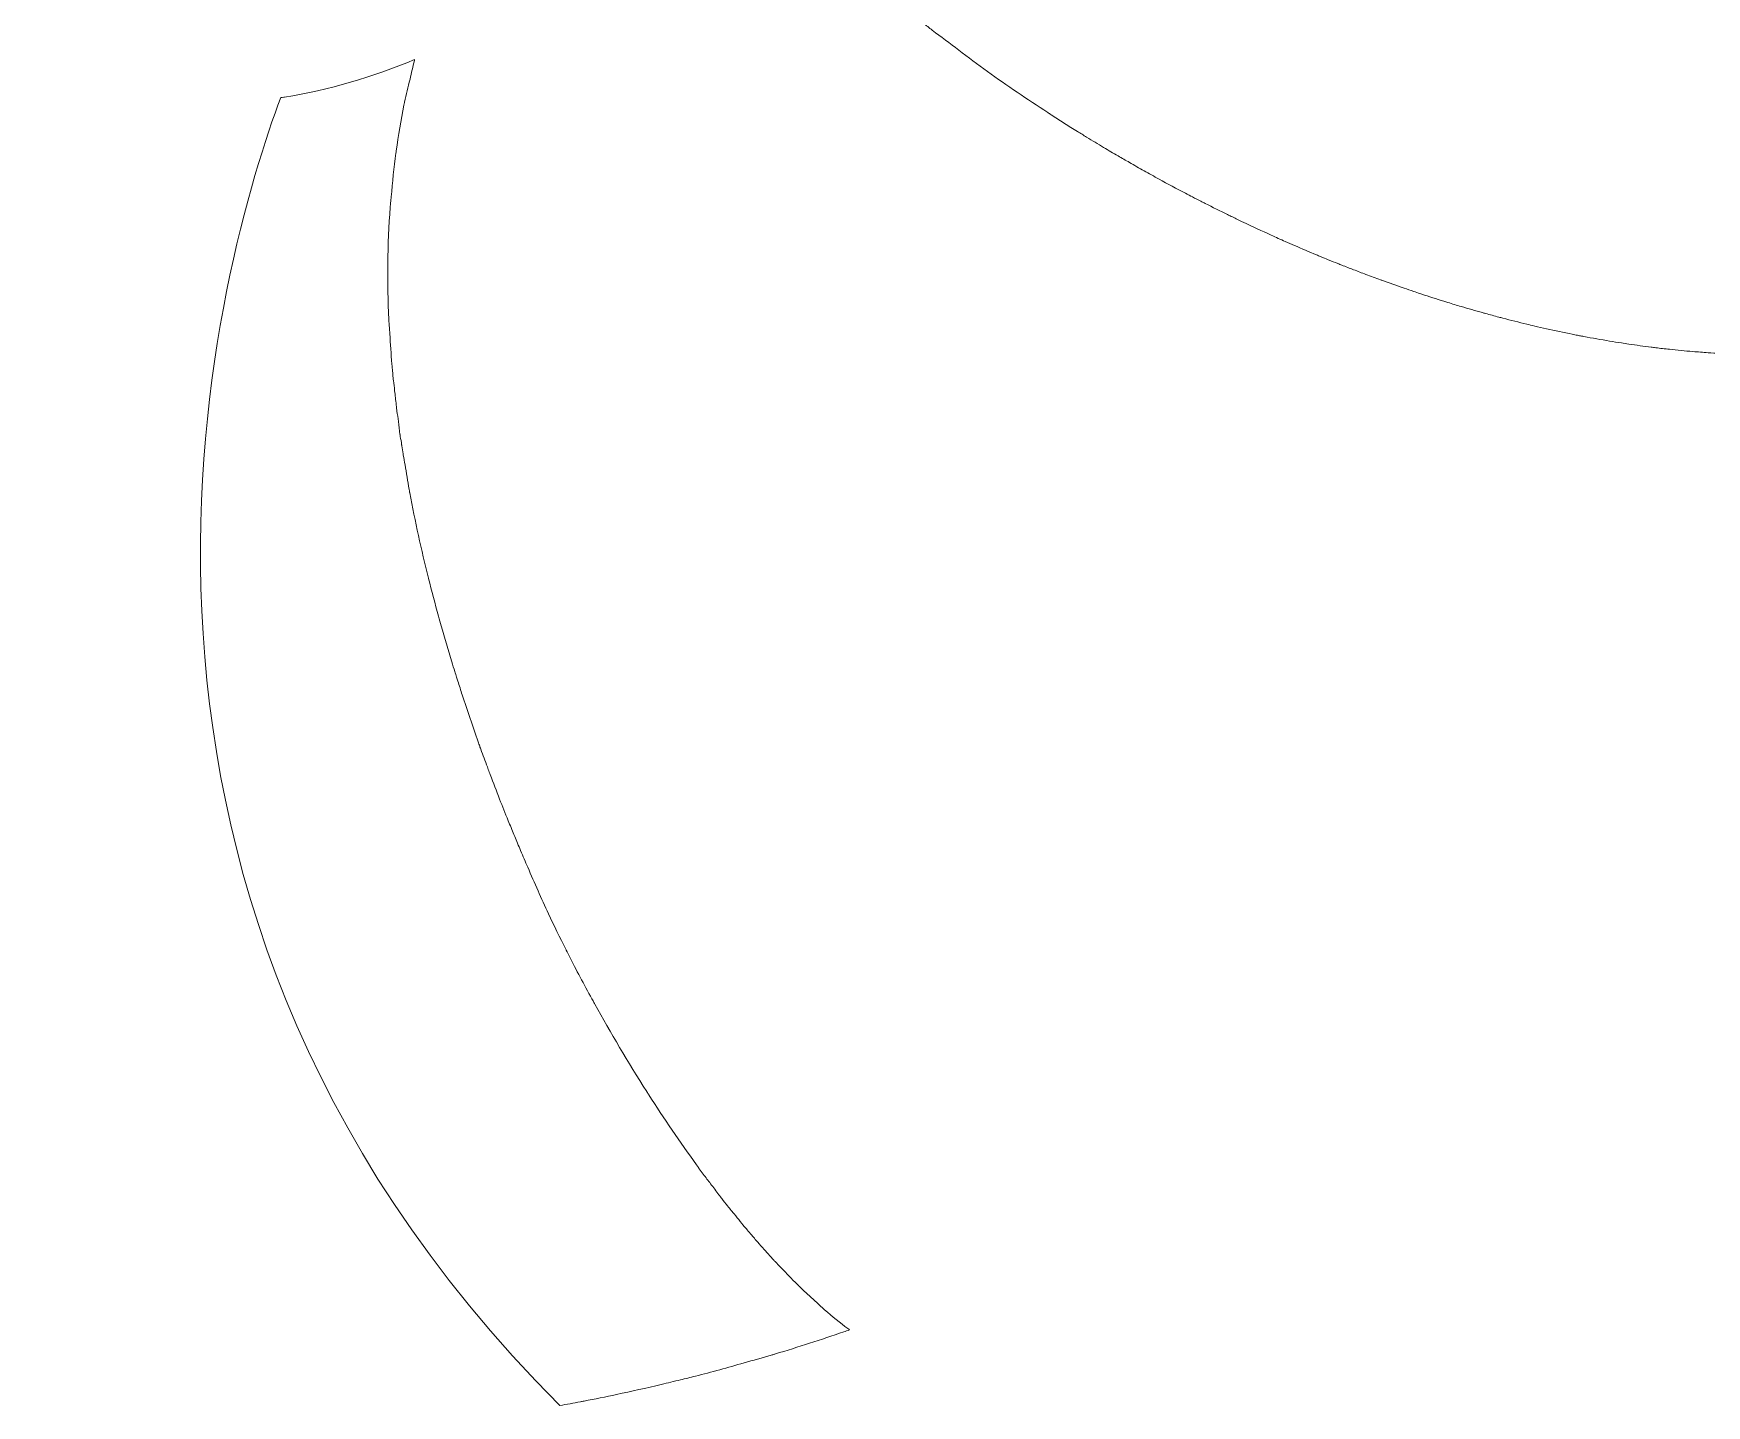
# Model space of a CAD drawing. Header units: millimetres. Extents: x -416 to 1516, y -417 to 43.
# Drawn here: x 921.42 to 948.89, y -285.73 to -263.21 of the extents above; entities that cross this region are included whole.
import ezdxf

# ---------------------------------------------------------------- set-up
doc = ezdxf.new("R2010")
doc.units = ezdxf.units.MM
doc.header["$MEASUREMENT"] = 0
doc.layers.add('Layer 2', color=7, linetype='Continuous')

msp = doc.modelspace()

# ---------------------------------------------------------------- linework, layer by layer
at = {"layer": 'Layer 2', "lineweight": 0}
for points, knots in [([(934.471, -261.687), (934.466, -261.683), (934.46, -261.678), (934.455, -261.673), (934.451, -261.669), (934.447, -261.665), (934.443, -261.662), (934.443, -261.661), (934.442, -261.661), (934.442, -261.661), (934.42, -261.64), (934.397, -261.619), (934.375, -261.598), (934.373, -261.596), (934.37, -261.594), (934.368, -261.592), (934.197, -261.428), (934.029, -261.264), (933.866, -261.098), (933.713, -260.943), (933.565, -260.786), (933.42, -260.629), (933.275, -260.472), (933.134, -260.314), (932.997, -260.155), (932.921, -260.068), (932.849, -259.979), (932.776, -259.891), (932.72, -259.823), (932.662, -259.756), (932.607, -259.688), (932.519, -259.578), (932.435, -259.468), (932.351, -259.358), (932.323, -259.321), (932.294, -259.284), (932.265, -259.247), (932.261, -259.242), (932.257, -259.237), (932.253, -259.231), (935.115, -260.721), (938.542, -261.248), (941.727, -261.256), (941.727, -261.256), (941.727, -261.256), (941.727, -261.256), (941.727, -261.256), (941.727, -261.256), (941.727, -261.256), (945.018, -261.264), (948.302, -260.446), (951.182, -258.842), (951.502, -258.663), (951.846, -258.478), (952.183, -258.279), (952.185, -258.289), (952.186, -258.299), (952.188, -258.309), (952.213, -258.467), (952.235, -258.627), (952.256, -258.786), (952.27, -258.886), (952.284, -258.987), (952.296, -259.088), (952.315, -259.249), (952.332, -259.41), (952.348, -259.571), (952.348, -259.576), (952.349, -259.582), (952.349, -259.587), (952.36, -259.7), (952.369, -259.814), (952.378, -259.928), (952.39, -260.078), (952.402, -260.228), (952.411, -260.38), (952.423, -260.61), (952.432, -260.841), (952.437, -261.073), (952.438, -261.097), (952.439, -261.121), (952.44, -261.145), (952.442, -261.249), (952.44, -261.355), (952.44, -261.46), (952.441, -261.642), (952.441, -261.824), (952.437, -262.007), (952.434, -262.119), (952.43, -262.231), (952.426, -262.343), (952.425, -262.352), (952.425, -262.361), (952.424, -262.37), (952.417, -262.554), (952.408, -262.738), (952.396, -262.923), (952.389, -263.018), (952.384, -263.113), (952.376, -263.208), (952.358, -263.439), (952.334, -263.67), (952.309, -263.901), (952.303, -263.959), (952.299, -264.017), (952.292, -264.074), (952.286, -264.122), (952.278, -264.17), (952.271, -264.218), (952.24, -264.462), (952.205, -264.705), (952.166, -264.948), (952.136, -265.127), (952.106, -265.305), (952.073, -265.483), (952.049, -265.612), (952.024, -265.741), (951.998, -265.869), (951.993, -265.89), (951.988, -265.911), (951.984, -265.932), (951.905, -266.314), (951.821, -266.695), (951.724, -267.073), (951.679, -267.246), (951.632, -267.419), (951.585, -267.591), (951.51, -267.86), (951.434, -268.128), (951.349, -268.394), (951.349, -268.396), (951.348, -268.398), (951.347, -268.4), (951.344, -268.401), (951.34, -268.401), (951.336, -268.401), (951.307, -268.405), (951.276, -268.406), (951.247, -268.409), (951.088, -268.426), (950.929, -268.441), (950.769, -268.451), (950.727, -268.454), (950.685, -268.456), (950.643, -268.458), (950.614, -268.459), (950.585, -268.46), (950.557, -268.462), (950.474, -268.466), (950.39, -268.468), (950.307, -268.471), (950.264, -268.473), (950.221, -268.475), (950.177, -268.476), (950.161, -268.476), (950.144, -268.476), (950.128, -268.477), (950.106, -268.477), (950.084, -268.477), (950.061, -268.477), (950.013, -268.478), (949.965, -268.478), (949.917, -268.478), (949.844, -268.478), (949.77, -268.477), (949.696, -268.476), (949.654, -268.476), (949.612, -268.476), (949.57, -268.475), (949.544, -268.474), (949.519, -268.473), (949.494, -268.473), (949.494, -268.473), (949.494, -268.473), (949.494, -268.473), (949.427, -268.471), (949.359, -268.469), (949.292, -268.466), (949.169, -268.46), (949.045, -268.454), (948.92, -268.446), (948.837, -268.44), (948.753, -268.434), (948.668, -268.427), (948.541, -268.416), (948.412, -268.404), (948.284, -268.39), (948.21, -268.382), (948.135, -268.374), (948.061, -268.365), (948.035, -268.362), (948.01, -268.359), (947.985, -268.355), (947.863, -268.34), (947.74, -268.323), (947.617, -268.305), (947.577, -268.299), (947.536, -268.293), (947.496, -268.287), (947.431, -268.277), (947.367, -268.266), (947.302, -268.255), (947.161, -268.232), (947.02, -268.207), (946.879, -268.18), (946.867, -268.178), (946.855, -268.176), (946.843, -268.173), (946.821, -268.169), (946.799, -268.165), (946.776, -268.16), (946.748, -268.155), (946.719, -268.149), (946.69, -268.144), (946.549, -268.115), (946.407, -268.085), (946.265, -268.053), (946.201, -268.039), (946.136, -268.024), (946.072, -268.01), (946.028, -267.999), (945.984, -267.988), (945.941, -267.978), (945.81, -267.946), (945.68, -267.914), (945.549, -267.88), (945.528, -267.874), (945.506, -267.868), (945.485, -267.863), (945.411, -267.843), (945.337, -267.822), (945.263, -267.802), (945.246, -267.797), (945.229, -267.792), (945.213, -267.788), (945.096, -267.755), (944.98, -267.723), (944.863, -267.688), (944.792, -267.667), (944.72, -267.644), (944.648, -267.622), (944.626, -267.615), (944.603, -267.608), (944.58, -267.601), (944.459, -267.563), (944.338, -267.525), (944.217, -267.485), (944.207, -267.482), (944.198, -267.478), (944.188, -267.475), (944.154, -267.464), (944.12, -267.452), (944.086, -267.441), (944.033, -267.423), (943.981, -267.405), (943.928, -267.387), (943.806, -267.345), (943.683, -267.302), (943.561, -267.257), (943.555, -267.255), (943.548, -267.253), (943.541, -267.25), (943.461, -267.221), (943.381, -267.192), (943.301, -267.162), (943.234, -267.137), (943.166, -267.11), (943.099, -267.084), (943.035, -267.059), (942.97, -267.034), (942.906, -267.009), (942.885, -267.001), (942.863, -266.992), (942.842, -266.984), (942.789, -266.963), (942.736, -266.942), (942.683, -266.921), (942.64, -266.904), (942.598, -266.886), (942.556, -266.868), (942.534, -266.858), (942.512, -266.849), (942.489, -266.84), (942.369, -266.79), (942.249, -266.738), (942.128, -266.686), (942.077, -266.664), (942.026, -266.643), (941.976, -266.621), (941.899, -266.587), (941.823, -266.552), (941.747, -266.517), (941.593, -266.447), (941.44, -266.377), (941.288, -266.305), (941.286, -266.304), (941.285, -266.303), (941.284, -266.303), (941.275, -266.299), (941.266, -266.294), (941.257, -266.29), (941.201, -266.263), (941.145, -266.236), (941.089, -266.208), (941.069, -266.199), (941.05, -266.189), (941.031, -266.18), (940.908, -266.12), (940.786, -266.059), (940.664, -265.997), (940.639, -265.985), (940.615, -265.973), (940.591, -265.96), (940.545, -265.937), (940.5, -265.914), (940.455, -265.89), (940.416, -265.87), (940.377, -265.85), (940.339, -265.829), (940.193, -265.753), (940.048, -265.676), (939.904, -265.597), (939.863, -265.574), (939.821, -265.551), (939.78, -265.528), (939.739, -265.506), (939.699, -265.483), (939.659, -265.461), (939.578, -265.416), (939.498, -265.369), (939.418, -265.323), (939.357, -265.288), (939.294, -265.253), (939.233, -265.217), (939.153, -265.171), (939.073, -265.124), (938.994, -265.077), (938.901, -265.021), (938.809, -264.964), (938.716, -264.907), (938.665, -264.876), (938.614, -264.845), (938.564, -264.814), (938.493, -264.77), (938.422, -264.726), (938.352, -264.681), (938.347, -264.678), (938.342, -264.676), (938.338, -264.673), (938.269, -264.629), (938.201, -264.584), (938.133, -264.539), (938.114, -264.527), (938.096, -264.515), (938.077, -264.503), (937.741, -264.284), (937.409, -264.061), (937.086, -263.829), (936.925, -263.715), (936.772, -263.594), (936.615, -263.477), (936.47, -263.368), (936.322, -263.262), (936.18, -263.151), (936.131, -263.112), (936.081, -263.074), (936.033, -263.036), (935.9, -262.93), (935.769, -262.824), (935.639, -262.716), (935.618, -262.699), (935.596, -262.681), (935.575, -262.663), (935.538, -262.633), (935.501, -262.603), (935.465, -262.572), (935.461, -262.569), (935.457, -262.565), (935.452, -262.562), (935.369, -262.491), (935.287, -262.419), (935.205, -262.348), (935.155, -262.305), (935.104, -262.262), (935.055, -262.219), (935.022, -262.189), (934.988, -262.16), (934.955, -262.131), (934.931, -262.11), (934.908, -262.089), (934.884, -262.068), (934.744, -261.942), (934.606, -261.815), (934.471, -261.687)], [0, 0, 0, 0, 1, 1, 1, 2, 2, 2, 3, 3, 3, 4, 4, 4, 5, 5, 5, 6, 6, 6, 7, 7, 7, 8, 8, 8, 9, 9, 9, 10, 10, 10, 11, 11, 11, 12, 12, 12, 13, 13, 13, 14, 14, 14, 15, 15, 15, 16, 16, 16, 17, 17, 17, 18, 18, 18, 19, 19, 19, 20, 20, 20, 21, 21, 21, 22, 22, 22, 23, 23, 23, 24, 24, 24, 25, 25, 25, 26, 26, 26, 27, 27, 27, 28, 28, 28, 29, 29, 29, 30, 30, 30, 31, 31, 31, 32, 32, 32, 33, 33, 33, 34, 34, 34, 35, 35, 35, 36, 36, 36, 37, 37, 37, 38, 38, 38, 39, 39, 39, 40, 40, 40, 41, 41, 41, 42, 42, 42, 43, 43, 43, 44, 44, 44, 45, 45, 45, 46, 46, 46, 47, 47, 47, 48, 48, 48, 49, 49, 49, 50, 50, 50, 51, 51, 51, 52, 52, 52, 53, 53, 53, 54, 54, 54, 55, 55, 55, 56, 56, 56, 57, 57, 57, 58, 58, 58, 59, 59, 59, 60, 60, 60, 61, 61, 61, 62, 62, 62, 63, 63, 63, 64, 64, 64, 65, 65, 65, 66, 66, 66, 67, 67, 67, 68, 68, 68, 69, 69, 69, 70, 70, 70, 71, 71, 71, 72, 72, 72, 73, 73, 73, 74, 74, 74, 75, 75, 75, 76, 76, 76, 77, 77, 77, 78, 78, 78, 79, 79, 79, 80, 80, 80, 81, 81, 81, 82, 82, 82, 83, 83, 83, 84, 84, 84, 85, 85, 85, 86, 86, 86, 87, 87, 87, 88, 88, 88, 89, 89, 89, 90, 90, 90, 91, 91, 91, 92, 92, 92, 93, 93, 93, 94, 94, 94, 95, 95, 95, 96, 96, 96, 97, 97, 97, 98, 98, 98, 99, 99, 99, 100, 100, 100, 101, 101, 101, 102, 102, 102, 103, 103, 103, 104, 104, 104, 105, 105, 105, 106, 106, 106, 107, 107, 107, 108, 108, 108, 109, 109, 109, 110, 110, 110, 111, 111, 111, 112, 112, 112, 113, 113, 113, 114, 114, 114, 115, 115, 115, 116, 116, 116, 117, 117, 117, 118, 118, 118, 119, 119, 119, 120, 120, 120, 121, 121, 121, 122, 122, 122, 123, 123, 123, 124, 124, 124, 125, 125, 125, 126, 126, 126, 127, 127, 127, 128, 128, 128, 129, 129, 129, 130, 130, 130, 131, 131, 131, 131]), ([(927.242, -267), (927.239, -267.298), (927.245, -267.598), (927.259, -267.899), (927.261, -267.945), (927.266, -267.991), (927.268, -268.037), (927.27, -268.066), (927.273, -268.095), (927.274, -268.124), (927.275, -268.128), (927.275, -268.132), (927.275, -268.136), (927.285, -268.301), (927.294, -268.466), (927.309, -268.633), (927.309, -268.636), (927.309, -268.639), (927.31, -268.642), (927.31, -268.642), (927.31, -268.642), (927.31, -268.642), (927.312, -268.669), (927.315, -268.695), (927.318, -268.722), (927.321, -268.76), (927.322, -268.798), (927.326, -268.837), (927.328, -268.86), (927.332, -268.883), (927.334, -268.905), (927.339, -268.96), (927.348, -269.015), (927.354, -269.069), (927.354, -269.071), (927.354, -269.072), (927.354, -269.074), (927.356, -269.092), (927.358, -269.109), (927.36, -269.127), (927.36, -269.128), (927.36, -269.128), (927.36, -269.129), (927.361, -269.138), (927.362, -269.147), (927.363, -269.157), (927.372, -269.235), (927.38, -269.313), (927.39, -269.391), (927.39, -269.395), (927.391, -269.399), (927.392, -269.403), (927.392, -269.404), (927.392, -269.404), (927.392, -269.405), (927.399, -269.461), (927.408, -269.518), (927.415, -269.574), (927.425, -269.646), (927.431, -269.718), (927.441, -269.79), (927.442, -269.79), (927.442, -269.79), (927.442, -269.79), (927.448, -269.835), (927.457, -269.879), (927.464, -269.924), (927.466, -269.935), (927.467, -269.946), (927.469, -269.957), (927.469, -269.957), (927.469, -269.958), (927.469, -269.958), (927.469, -269.958), (927.469, -269.958), (927.469, -269.958), (927.469, -269.959), (927.469, -269.96), (927.469, -269.96), (927.47, -269.965), (927.47, -269.969), (927.471, -269.974), (927.478, -270.018), (927.485, -270.061), (927.492, -270.105), (927.492, -270.109), (927.493, -270.113), (927.494, -270.118), (927.494, -270.118), (927.496, -270.129), (927.496, -270.129), (927.504, -270.181), (927.516, -270.233), (927.524, -270.286), (927.547, -270.42), (927.567, -270.555), (927.592, -270.69), (927.595, -270.706), (927.597, -270.722), (927.6, -270.739), (927.6, -270.739), (927.6, -270.739), (927.6, -270.739), (927.6, -270.74), (927.6, -270.741), (927.601, -270.743), (927.601, -270.744), (927.601, -270.746), (927.602, -270.747), (927.69, -271.214), (927.793, -271.681), (927.909, -272.148), (927.91, -272.15), (927.91, -272.151), (927.91, -272.152), (927.91, -272.152), (927.91, -272.153), (927.911, -272.153), (927.962, -272.36), (928.018, -272.567), (928.075, -272.774), (928.089, -272.826), (928.103, -272.878), (928.118, -272.93), (928.174, -273.128), (928.231, -273.325), (928.291, -273.522), (928.307, -273.575), (928.325, -273.629), (928.341, -273.682), (928.351, -273.712), (928.362, -273.742), (928.371, -273.773), (928.378, -273.794), (928.384, -273.816), (928.391, -273.838), (928.415, -273.913), (928.439, -273.988), (928.463, -274.062), (928.547, -274.321), (928.635, -274.579), (928.726, -274.836), (928.735, -274.86), (928.743, -274.883), (928.751, -274.907), (928.752, -274.912), (928.754, -274.916), (928.755, -274.921), (928.76, -274.933), (928.764, -274.945), (928.768, -274.957), (928.803, -275.054), (928.84, -275.15), (928.876, -275.246), (928.887, -275.275), (928.897, -275.304), (928.908, -275.333), (928.913, -275.346), (928.918, -275.36), (928.923, -275.373), (928.974, -275.507), (929.025, -275.641), (929.077, -275.775), (929.123, -275.893), (929.17, -276.011), (929.218, -276.129), (929.249, -276.206), (929.282, -276.281), (929.313, -276.358), (929.345, -276.434), (929.376, -276.51), (929.408, -276.586), (929.413, -276.597), (929.417, -276.609), (929.422, -276.62), (929.461, -276.712), (929.499, -276.804), (929.539, -276.895), (929.65, -277.152), (929.764, -277.407), (929.881, -277.659), (929.968, -277.846), (930.066, -278.046), (930.169, -278.252), (930.17, -278.253), (930.171, -278.255), (930.172, -278.256), (930.172, -278.256), (930.172, -278.256), (930.172, -278.256), (930.173, -278.259), (930.174, -278.261), (930.176, -278.264), (930.19, -278.292), (930.203, -278.319), (930.218, -278.348), (930.334, -278.575), (930.461, -278.814), (930.594, -279.056), (930.6, -279.067), (930.605, -279.077), (930.611, -279.088), (930.621, -279.106), (930.632, -279.124), (930.642, -279.142), (930.9, -279.607), (931.184, -280.091), (931.493, -280.576), (931.494, -280.578), (931.496, -280.581), (931.497, -280.583), (931.507, -280.598), (931.517, -280.613), (931.527, -280.629), (931.776, -281.017), (932.038, -281.403), (932.311, -281.779), (932.314, -281.784), (932.317, -281.788), (932.32, -281.793), (932.333, -281.81), (932.344, -281.828), (932.356, -281.845), (932.378, -281.874), (932.4, -281.903), (932.422, -281.933), (932.461, -281.986), (932.502, -282.038), (932.542, -282.091), (932.587, -282.151), (932.632, -282.211), (932.678, -282.271), (932.687, -282.282), (932.696, -282.294), (932.705, -282.306), (932.711, -282.314), (932.717, -282.323), (932.724, -282.331), (932.756, -282.373), (932.788, -282.413), (932.821, -282.454), (932.86, -282.503), (932.899, -282.55), (932.938, -282.597), (932.943, -282.605), (932.949, -282.611), (932.955, -282.618), (932.987, -282.658), (933.019, -282.7), (933.052, -282.74), (933.079, -282.773), (933.106, -282.805), (933.134, -282.837), (933.135, -282.839), (933.136, -282.84), (933.138, -282.842), (933.138, -282.843), (933.139, -282.843), (933.14, -282.844), (933.165, -282.874), (933.19, -282.904), (933.216, -282.934), (933.256, -282.98), (933.296, -283.025), (933.336, -283.07), (933.338, -283.072), (933.34, -283.074), (933.341, -283.076), (933.377, -283.116), (933.411, -283.158), (933.446, -283.197), (933.487, -283.243), (933.529, -283.288), (933.57, -283.333), (933.571, -283.334), (933.572, -283.335), (933.573, -283.336), (933.574, -283.336), (933.574, -283.337), (933.574, -283.337), (933.587, -283.351), (933.599, -283.365), (933.612, -283.379), (933.655, -283.425), (933.699, -283.468), (933.742, -283.513), (933.78, -283.552), (933.817, -283.592), (933.854, -283.63), (933.9, -283.676), (933.945, -283.722), (933.99, -283.767), (933.991, -283.767), (933.991, -283.768), (933.991, -283.768), (933.992, -283.768), (933.992, -283.768), (933.992, -283.769), (933.999, -283.775), (934.005, -283.782), (934.012, -283.789), (934.061, -283.836), (934.11, -283.879), (934.159, -283.924), (934.161, -283.926), (934.162, -283.927), (934.164, -283.929), (934.204, -283.966), (934.244, -284.005), (934.284, -284.041), (934.325, -284.078), (934.366, -284.117), (934.407, -284.152), (934.407, -284.153), (934.408, -284.153), (934.408, -284.154), (934.41, -284.155), (934.412, -284.157), (934.414, -284.159), (934.54, -284.268), (934.668, -284.371), (934.795, -284.467), (934.804, -284.474), (934.813, -284.483), (934.823, -284.49), (934.791, -284.501), (934.759, -284.51), (934.727, -284.521), (934.355, -284.649), (933.981, -284.77), (933.605, -284.884), (933.599, -284.885), (933.593, -284.887), (933.588, -284.889), (933.571, -284.894), (933.554, -284.899), (933.537, -284.904), (933.389, -284.949), (933.239, -284.988), (933.09, -285.031), (932.825, -285.106), (932.559, -285.181), (932.291, -285.249), (932.21, -285.27), (932.128, -285.288), (932.047, -285.308), (931.942, -285.333), (931.837, -285.359), (931.732, -285.384), (931.487, -285.442), (931.242, -285.498), (930.996, -285.55), (930.819, -285.588), (930.642, -285.623), (930.465, -285.657), (930.445, -285.661), (930.425, -285.665), (930.405, -285.669), (930.292, -285.691), (930.179, -285.71), (930.066, -285.731), (921.424, -277.097), (924.56, -266.725), (925.483, -264.259), (925.5, -264.257), (925.516, -264.255), (925.532, -264.253), (925.534, -264.252), (925.536, -264.252), (925.538, -264.252), (925.54, -264.252), (925.542, -264.252), (925.544, -264.251), (926.274, -264.133), (926.995, -263.923), (927.682, -263.635), (927.681, -263.639), (927.68, -263.643), (927.679, -263.648), (927.651, -263.75), (927.631, -263.855), (927.606, -263.958), (927.576, -264.083), (927.544, -264.207), (927.518, -264.333), (927.517, -264.335), (927.517, -264.336), (927.517, -264.338), (927.514, -264.353), (927.509, -264.367), (927.506, -264.382), (927.456, -264.63), (927.415, -264.88), (927.38, -265.133), (927.379, -265.135), (927.379, -265.137), (927.379, -265.139), (927.379, -265.139), (927.379, -265.139), (927.379, -265.139), (927.377, -265.149), (927.377, -265.159), (927.376, -265.169), (927.376, -265.17), (927.376, -265.17), (927.375, -265.171), (927.343, -265.408), (927.318, -265.647), (927.299, -265.888), (927.297, -265.902), (927.295, -265.916), (927.294, -265.931), (927.291, -265.969), (927.285, -266.006), (927.282, -266.045), (927.282, -266.048), (927.281, -266.052), (927.281, -266.055), (927.259, -266.362), (927.245, -266.671), (927.242, -266.983), (927.242, -266.985), (927.242, -266.987), (927.242, -266.988), (927.242, -266.988), (927.242, -266.988), (927.242, -266.988), (927.242, -266.992), (927.242, -266.996), (927.242, -267)], [0, 0, 0, 0, 1, 1, 1, 2, 2, 2, 3, 3, 3, 4, 4, 4, 5, 5, 5, 6, 6, 6, 7, 7, 7, 8, 8, 8, 9, 9, 9, 10, 10, 10, 11, 11, 11, 12, 12, 12, 13, 13, 13, 14, 14, 14, 15, 15, 15, 16, 16, 16, 17, 17, 17, 18, 18, 18, 19, 19, 19, 20, 20, 20, 21, 21, 21, 22, 22, 22, 23, 23, 23, 24, 24, 24, 25, 25, 25, 26, 26, 26, 27, 27, 27, 28, 28, 28, 29, 29, 29, 30, 30, 30, 31, 31, 31, 32, 32, 32, 33, 33, 33, 34, 34, 34, 35, 35, 35, 36, 36, 36, 37, 37, 37, 38, 38, 38, 39, 39, 39, 40, 40, 40, 41, 41, 41, 42, 42, 42, 43, 43, 43, 44, 44, 44, 45, 45, 45, 46, 46, 46, 47, 47, 47, 48, 48, 48, 49, 49, 49, 50, 50, 50, 51, 51, 51, 52, 52, 52, 53, 53, 53, 54, 54, 54, 55, 55, 55, 56, 56, 56, 57, 57, 57, 58, 58, 58, 59, 59, 59, 60, 60, 60, 61, 61, 61, 62, 62, 62, 63, 63, 63, 64, 64, 64, 65, 65, 65, 66, 66, 66, 67, 67, 67, 68, 68, 68, 69, 69, 69, 70, 70, 70, 71, 71, 71, 72, 72, 72, 73, 73, 73, 74, 74, 74, 75, 75, 75, 76, 76, 76, 77, 77, 77, 78, 78, 78, 79, 79, 79, 80, 80, 80, 81, 81, 81, 82, 82, 82, 83, 83, 83, 84, 84, 84, 85, 85, 85, 86, 86, 86, 87, 87, 87, 88, 88, 88, 89, 89, 89, 90, 90, 90, 91, 91, 91, 92, 92, 92, 93, 93, 93, 94, 94, 94, 95, 95, 95, 96, 96, 96, 97, 97, 97, 98, 98, 98, 99, 99, 99, 100, 100, 100, 101, 101, 101, 102, 102, 102, 103, 103, 103, 104, 104, 104, 105, 105, 105, 106, 106, 106, 107, 107, 107, 108, 108, 108, 109, 109, 109, 110, 110, 110, 111, 111, 111, 112, 112, 112, 113, 113, 113, 114, 114, 114, 115, 115, 115, 116, 116, 116, 117, 117, 117, 118, 118, 118, 119, 119, 119, 120, 120, 120, 121, 121, 121, 122, 122, 122, 123, 123, 123, 124, 124, 124, 125, 125, 125, 126, 126, 126, 127, 127, 127, 128, 128, 128, 129, 129, 129, 130, 130, 130, 131, 131, 131, 132, 132, 132, 133, 133, 133, 134, 134, 134, 135, 135, 135, 136, 136, 136, 137, 137, 137, 138, 138, 138, 139, 139, 139, 140, 140, 140, 141, 141, 141, 142, 142, 142, 143, 143, 143, 143])]:
    msp.add_open_spline(points, degree=3, knots=knots, dxfattribs=at)

doc.saveas('drawing.dxf')
